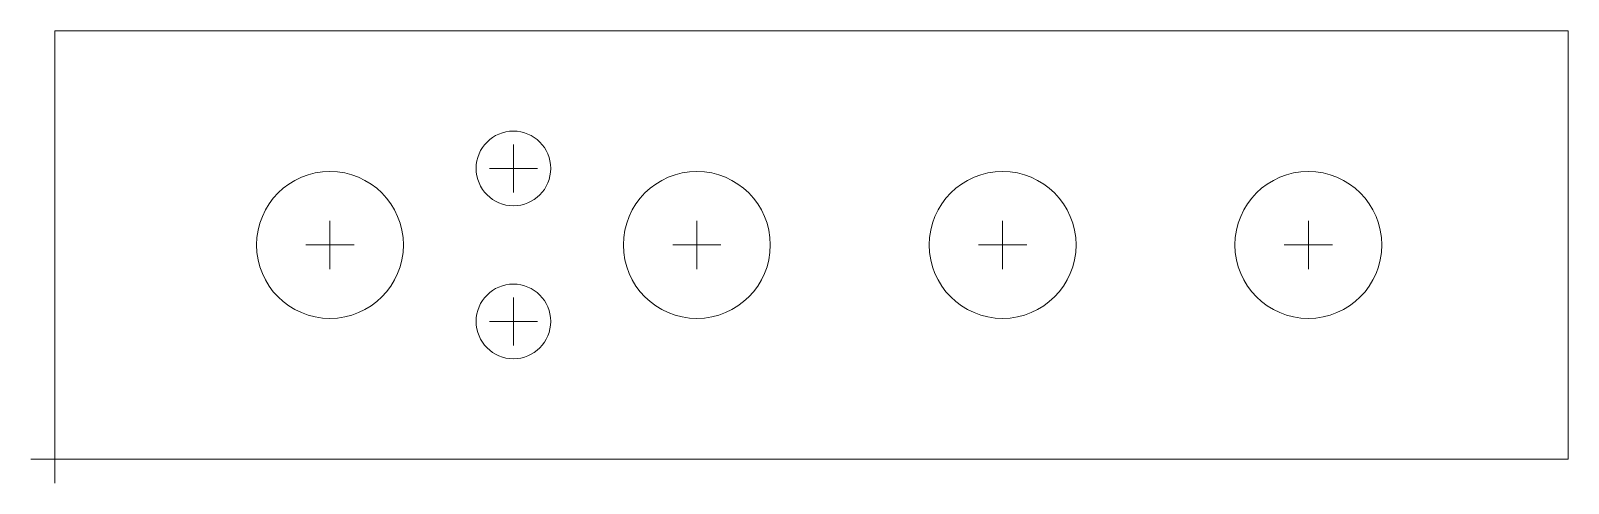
# Model space of a CAD drawing. Header units: millimetres. Extents: x -33.8 to 30.1, y -9.9 to 8.9.
import ezdxf

# ---------------------------------------------------------------- set-up
doc = ezdxf.new("R2010")
doc.units = ezdxf.units.MM
doc.layers.add('Contour', color=7, linetype='Continuous', lineweight=5, true_color=0xffffff)

msp = doc.modelspace()

# ---------------------------------------------------------------- linework, layer by layer
at = {"layer": 'Contour', "color": 7, "linetype": 'Continuous', "lineweight": 0, "true_color": 0xffffff}
for p, q in [((30.085, 8.89), (-32.78, 8.89)), ((-32.78, 8.89), (-32.78, 8.89)), ((-32.78, 8.89), (-32.78, -8.89)), ((30.085, -8.89), (30.085, 8.89)), ((30.085, 8.89), (30.085, 8.89)), ((-13.73, 2.175002), (-13.73, 4.174998)), ((-14.729998, 3.175), (-12.730002, 3.175)), ((-21.35, -0.999998), (-21.35, 0.999998)), ((-6.11, -0.999998), (-6.11, 0.999998)), ((6.59, -0.999998), (6.59, 0.999998)), ((19.29, -0.999998), (19.29, 0.999998)), ((-22.349998, 0), (-20.350002, 0)), ((-7.109998, 0), (-5.110002, 0)), ((5.590002, 0), (7.589998, 0)), ((18.290002, 0), (20.289998, 0)), ((-13.73, -4.174998), (-13.73, -2.175002)), ((-14.729998, -3.175), (-12.730002, -3.175)), ((-32.78, -9.889998), (-32.78, -7.890002)), ((-33.779998, -8.89), (-31.780002, -8.89)), ((-32.78, -8.89), (-32.78, -8.89)), ((-32.78, -8.89), (30.085, -8.89)), ((30.085, -8.89), (30.085, -8.89))]:
    msp.add_line(p, q, dxfattribs=at)
for centre, radius in [((-13.73, 3.175), 1.549908), ((-21.35, 0), 3.050032), ((-6.11, 0), 3.050032), ((6.59, 0), 3.050032), ((19.29, 0), 3.050032), ((-13.73, -3.175), 1.549908)]:
    msp.add_circle(centre, radius, dxfattribs=at)

doc.saveas('drawing.dxf')
